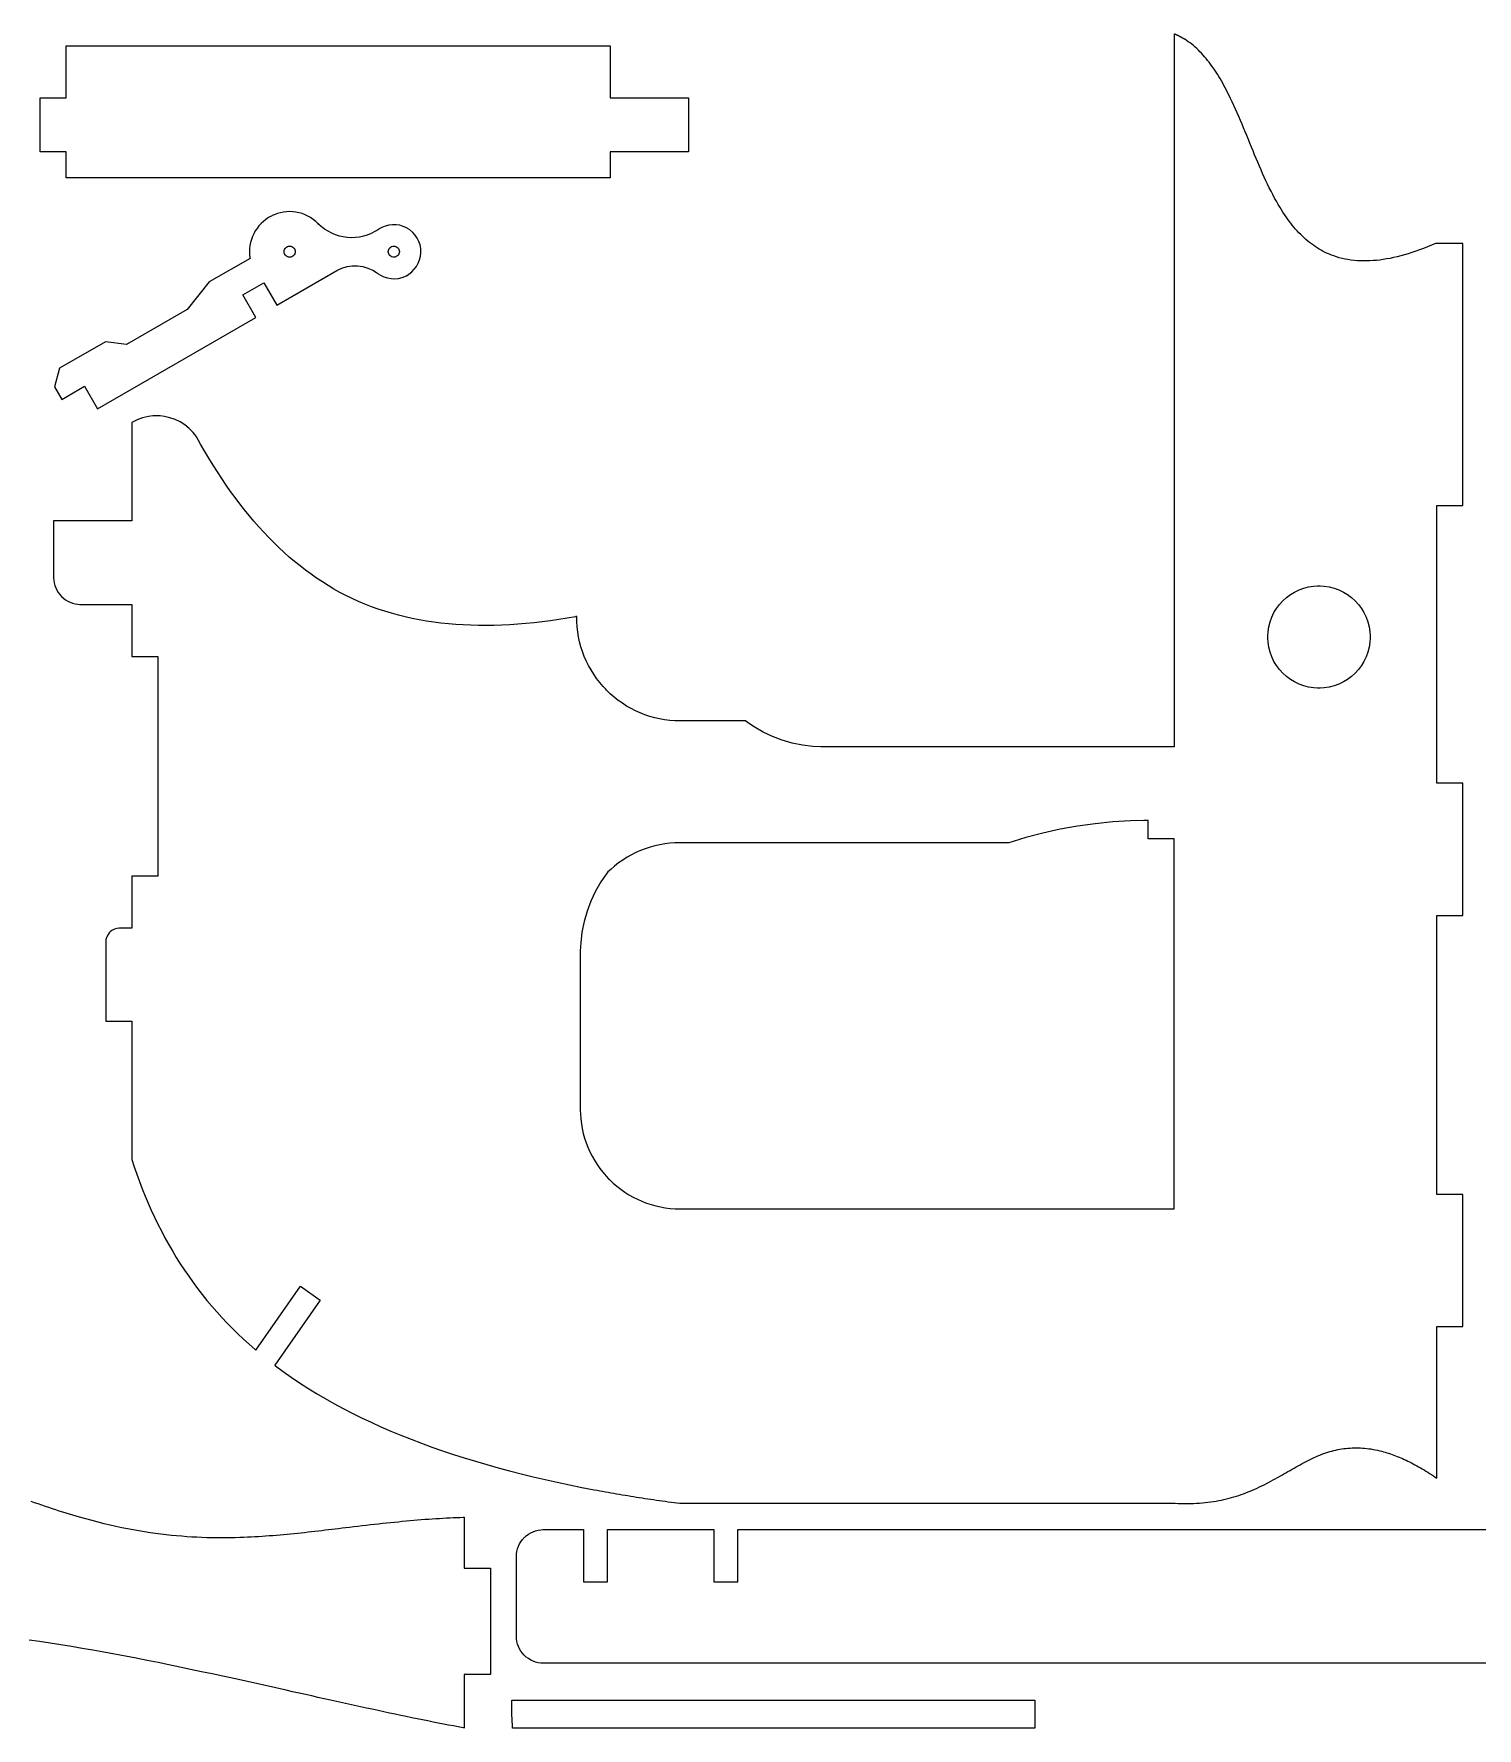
# Model space of a CAD drawing. Extents: x 0 to 677, y 0 to 298.
# Drawn here: x 97.2 to 208, y 0 to 130.1 of the extents above; entities that cross this region are included whole.
import ezdxf

# ---------------------------------------------------------------- set-up
doc = ezdxf.new("R2010")
doc.units = 0
doc.layers.get('0').update_dxf_attribs({"linetype": 'CONTINUOUS'})

msp = doc.modelspace()

# ---------------------------------------------------------------- linework, layer by layer
at = {"color": 0}
for points in [[(204.857, 19.2067), (204.857, 30.8286), (206.857, 30.8286), (206.857, 40.9786), (204.857, 40.9786), (204.857, 62.3839), (206.857, 62.3839), (206.857, 72.5339), (204.857, 72.5339), (204.857, 93.8625), (206.857, 93.8625), (206.857, 113.965), (204.767, 113.965), (204.765, 113.964), (204.765, 113.964), (204.764, 113.964), (204.761, 113.962), (204.761, 113.962), (204.761, 113.962), (204.758, 113.961), (204.758, 113.961), (204.757, 113.96), (204.756, 113.96), (204.754, 113.959), (204.754, 113.959), (204.753, 113.959), (204.753, 113.958), (204.446, 113.826), (204.142, 113.701), (203.842, 113.583), (203.544, 113.471), (203.25, 113.367), (202.958, 113.269), (202.671, 113.178), (202.386, 113.093), (202.106, 113.016), (201.826, 112.946), (201.551, 112.883), (201.281, 112.826), (201.011, 112.777), (200.747, 112.734), (200.485, 112.698), (200.226, 112.67), (199.971, 112.648), (199.718, 112.634), (199.469, 112.626), (199.224, 112.626), (198.982, 112.632), (198.743, 112.646), (198.507, 112.667), (198.275, 112.694), (198.046, 112.729), (197.819, 112.771), (197.597, 112.821), (197.379, 112.877), (197.163, 112.941), (196.951, 113.011), (196.786, 113.072), (196.622, 113.138), (196.461, 113.208), (196.301, 113.283), (196.144, 113.363), (195.99, 113.447), (195.837, 113.535), (195.686, 113.628), (195.538, 113.725), (195.39, 113.827), (195.244, 113.933), (195.101, 114.043), (194.961, 114.157), (194.821, 114.276), (194.683, 114.399), (194.547, 114.526), (194.414, 114.657), (194.282, 114.792), (194.151, 114.931), (194.024, 115.074), (193.897, 115.222), (193.772, 115.373), (193.649, 115.528), (193.526, 115.686), (193.407, 115.849), (193.289, 116.015), (193.172, 116.185), (193.057, 116.359), (192.943, 116.537), (192.832, 116.718), (192.689, 116.959), (192.547, 117.205), (192.41, 117.457), (192.274, 117.714), (192.139, 117.976), (192.007, 118.242), (191.878, 118.513), (191.749, 118.787), (191.621, 119.064), (191.496, 119.344), (191.371, 119.628), (191.247, 119.913), (191.125, 120.201), (191.003, 120.491), (190.882, 120.782), (190.761, 121.074), (190.64, 121.368), (190.519, 121.661), (190.4, 121.955), (190.279, 122.249), (190.158, 122.542), (190.038, 122.834), (189.915, 123.126), (189.793, 123.416), (189.669, 123.704), (189.546, 123.99), (189.419, 124.273), (189.293, 124.554), (189.164, 124.832), (189.035, 125.107), (188.903, 125.377), (188.81, 125.562), (188.717, 125.744), (188.622, 125.925), (188.526, 126.103), (188.429, 126.278), (188.331, 126.451), (188.232, 126.621), (188.131, 126.789), (188.029, 126.954), (187.925, 127.116), (187.821, 127.275), (187.714, 127.431), (187.607, 127.584), (187.497, 127.734), (187.386, 127.881), (187.275, 128.024), (187.161, 128.164), (187.044, 128.3), (186.928, 128.433), (186.808, 128.563), (186.688, 128.688), (186.565, 128.81), (186.44, 128.928), (186.314, 129.042), (186.186, 129.152), (186.056, 129.258), (185.924, 129.359), (185.79, 129.457), (185.654, 129.55), (185.515, 129.639), (185.493, 129.653), (185.469, 129.666), (185.447, 129.68), (185.425, 129.694), (185.401, 129.707), (185.379, 129.721), (185.356, 129.734), (185.332, 129.747), (185.31, 129.76), (185.286, 129.773), (185.263, 129.786), (185.24, 129.799), (185.217, 129.811), (185.193, 129.824), (185.169, 129.836), (185.146, 129.849), (185.124, 129.861), (185.1, 129.873), (185.076, 129.885), (185.053, 129.897), (185.028, 129.908), (185.004, 129.92), (184.981, 129.931), (184.957, 129.943), (184.933, 129.954), (184.91, 129.965), (184.885, 129.976), (184.861, 129.987), (184.837, 129.998), (184.813, 130.008), (184.789, 130.019), (184.778, 130.024), (184.775, 130.025), (184.772, 130.026), (184.754, 130.034), (184.751, 130.035), (184.749, 130.037), (184.746, 130.038), (184.729, 130.045), (184.726, 130.046), (184.718, 130.05), (184.715, 130.051), (184.707, 130.055), (184.707, 75.3224), (157.782, 75.3224), (157.581, 75.3224), (156.978, 75.355), (156.182, 75.4524), (155.399, 75.6129), (154.632, 75.8356), (153.886, 76.1192), (153.164, 76.4624), (152.469, 76.8637), (151.968, 77.2011), (151.807, 77.3224), (146.782, 77.3224), (146.683, 77.3224), (146.386, 77.3322), (145.993, 77.3617), (145.604, 77.4104), (145.218, 77.4782), (144.837, 77.5649), (144.461, 77.6699), (144.092, 77.7931), (143.729, 77.9343), (143.374, 78.0931), (143.026, 78.2692), (142.688, 78.4625), (142.358, 78.6725), (142.039, 78.899), (141.729, 79.1419), (141.432, 79.4008), (141.217, 79.605), (141.147, 79.6754), (141.078, 79.7458), (140.875, 79.9638), (140.619, 80.2642), (140.381, 80.5756), (140.158, 80.8975), (139.951, 81.2293), (139.763, 81.5703), (139.59, 81.9197), (139.435, 82.2769), (139.299, 82.6414), (139.179, 83.0124), (139.078, 83.3892), (138.996, 83.7711), (138.933, 84.1575), (138.888, 84.5478), (138.863, 84.9413), (138.857, 85.2383), (138.858, 85.3372), (138.855, 85.3367), (138.852, 85.3361), (138.849, 85.3356), (138.846, 85.3351), (138.843, 85.3346), (138.84, 85.334), (138.837, 85.3335), (138.831, 85.3324), (138.828, 85.3318), (138.825, 85.3314), (138.822, 85.3308), (138.819, 85.3303), (138.817, 85.3297), (138.811, 85.3286), (138.808, 85.3282), (138.805, 85.3276), (138.802, 85.3271), (138.796, 85.326), (138.793, 85.3254), (138.79, 85.3249), (138.787, 85.3244), (138.784, 85.3239), (138.781, 85.3233), (138.775, 85.3222), (138.772, 85.3217), (138.769, 85.3211), (138.121, 85.2086), (137.478, 85.106), (136.84, 85.0132), (136.207, 84.9306), (135.578, 84.8582), (134.955, 84.7961), (134.336, 84.7444), (133.723, 84.7033), (133.115, 84.6731), (132.511, 84.6535), (131.913, 84.6449), (131.321, 84.6472), (130.733, 84.6608), (130.151, 84.6857), (129.575, 84.7219), (129.004, 84.7697), (128.438, 84.8292), (127.878, 84.9003), (127.324, 84.9833), (126.776, 85.0785), (126.233, 85.1856), (125.696, 85.305), (125.165, 85.4368), (124.64, 85.581), (124.121, 85.7378), (123.608, 85.9074), (123.101, 86.0897), (122.601, 86.285), (122.106, 86.4933), (121.618, 86.715), (121.137, 86.9499), (120.677, 87.1899), (120.223, 87.4422), (119.775, 87.7069), (119.333, 87.984), (118.896, 88.2731), (118.465, 88.5743), (118.04, 88.8874), (117.621, 89.2122), (117.206, 89.5487), (116.797, 89.8968), (116.394, 90.2564), (115.996, 90.6274), (115.603, 91.0094), (115.216, 91.4028), (114.833, 91.8069), (114.456, 92.2222), (114.084, 92.6481), (113.717, 93.0847), (113.355, 93.5318), (112.997, 93.9894), (112.645, 94.4574), (112.297, 94.9356), (111.954, 95.4239), (111.616, 95.9221), (111.282, 96.4303), (110.953, 96.9482), (110.629, 97.4757), (110.309, 98.0128), (109.993, 98.5593), (109.682, 99.1153), (109.68, 99.1185), (109.619, 99.2078), (109.414, 99.4617), (109.113, 99.7686), (108.781, 100.037), (108.422, 100.265), (108.038, 100.451), (107.635, 100.592), (107.216, 100.687), (106.892, 100.727), (106.784, 100.733), (106.433, 100.733), (106.319, 100.727), (105.98, 100.683), (105.538, 100.58), (105.113, 100.423), (104.805, 100.273), (104.707, 100.215), (104.707, 92.6871), (98.7074, 92.6871), (98.7074, 88.3383), (98.7074, 88.2853), (98.7181, 88.1262), (98.7494, 87.9201), (98.8006, 87.7213), (98.8704, 87.5307), (98.9578, 87.3493), (99.0618, 87.1782), (99.1811, 87.0185), (99.3151, 86.8711), (99.4625, 86.7371), (99.6222, 86.6178), (99.7933, 86.5138), (99.9747, 86.4264), (100.165, 86.3567), (100.364, 86.3056), (100.57, 86.274), (100.729, 86.2633), (100.782, 86.2633), (104.707, 86.2633), (104.707, 82.2633), (106.707, 82.2633), (106.707, 65.4133), (104.707, 65.4133), (104.707, 61.4133), (103.782, 61.4133), (103.73, 61.4133), (103.572, 61.3925), (103.371, 61.3315), (103.186, 61.2326), (103.059, 61.1357), (103.022, 61.0985), (102.985, 61.0613), (102.888, 60.9347), (102.789, 60.7497), (102.728, 60.549), (102.707, 60.391), (102.707, 60.3383), (102.707, 54.2633), (104.707, 54.2633), (104.707, 43.6796), (104.708, 43.6785), (104.708, 43.6782), (104.708, 43.6778), (104.708, 43.6774), (104.708, 43.6762), (104.709, 43.676), (104.709, 43.6756), (104.709, 43.674), (104.709, 43.6738), (104.709, 43.6733), (104.71, 43.6722), (104.71, 43.6719), (104.71, 43.6715), (104.71, 43.6711), (104.71, 43.67), (104.711, 43.6696), (104.711, 43.6693), (104.711, 43.6689), (104.711, 43.6685), (104.9, 43.0919), (105.097, 42.5214), (105.302, 41.9565), (105.516, 41.3978), (105.738, 40.845), (105.968, 40.2982), (106.208, 39.7575), (106.455, 39.2229), (106.712, 38.6944), (106.977, 38.1722), (107.25, 37.6561), (107.533, 37.1464), (107.824, 36.6428), (108.124, 36.1456), (108.433, 35.6547), (108.751, 35.1703), (109.078, 34.6924), (109.414, 34.2207), (109.759, 33.7557), (110.113, 33.2972), (110.476, 32.8453), (110.849, 32.4), (111.231, 31.9612), (111.622, 31.5293), (112.023, 31.1042), (112.433, 30.6856), (112.852, 30.2739), (113.281, 29.869), (113.719, 29.471), (114.168, 29.08), (114.231, 29.0261), (117.648, 33.9264), (119.165, 32.8681), (115.677, 27.8653), (115.678, 27.8639), (115.68, 27.8624), (115.682, 27.861), (115.684, 27.8594), (115.686, 27.8581), (115.688, 27.8567), (115.692, 27.8536), (115.694, 27.8522), (115.696, 27.8508), (115.698, 27.8493), (115.7, 27.8479), (115.702, 27.8465), (115.703, 27.845), (115.705, 27.8435), (115.707, 27.8421), (115.709, 27.8407), (115.711, 27.8392), (115.713, 27.8378), (115.715, 27.8362), (115.717, 27.8349), (115.719, 27.8333), (115.721, 27.8319), (115.723, 27.8306), (115.727, 27.8276), (115.728, 27.8261), (115.73, 27.8247), (115.732, 27.8232), (115.734, 27.8218), (115.736, 27.8204), (116.337, 27.3776), (116.951, 26.9449), (117.58, 26.5219), (118.221, 26.1087), (118.877, 25.7053), (119.545, 25.3114), (120.227, 24.9271), (120.922, 24.5521), (121.629, 24.1864), (122.35, 23.8299), (123.083, 23.4825), (123.829, 23.1442), (124.587, 22.8147), (125.357, 22.4942), (126.139, 22.1824), (126.934, 21.8792), (127.74, 21.5846), (128.558, 21.2983), (129.388, 21.0206), (130.229, 20.751), (131.082, 20.4896), (131.946, 20.2364), (132.821, 19.9911), (133.707, 19.7538), (134.604, 19.524), (135.511, 19.3022), (136.43, 19.0879), (137.358, 18.8812), (138.297, 18.6819), (139.246, 18.4899), (140.206, 18.3053), (140.418, 18.2657), (140.629, 18.2265), (140.843, 18.1878), (141.056, 18.1493), (141.269, 18.1113), (141.483, 18.0735), (141.699, 18.0361), (141.914, 17.999), (142.129, 17.9624), (142.346, 17.926), (142.563, 17.89), (142.779, 17.8544), (142.997, 17.8192), (143.215, 17.7842), (143.435, 17.7496), (143.653, 17.7153), (143.874, 17.6815), (144.093, 17.6479), (144.314, 17.6147), (144.535, 17.5819), (144.757, 17.5494), (144.979, 17.5174), (145.201, 17.4856), (145.424, 17.4542), (145.647, 17.4231), (145.872, 17.3924), (146.096, 17.3619), (146.321, 17.3318), (146.547, 17.3022), (146.772, 17.2728), (146.774, 17.2728), (146.774, 17.2728), (146.774, 17.2728), (146.774, 17.2728), (146.774, 17.2728), (146.774, 17.2726), (146.775, 17.2726), (146.775, 17.2726), (146.775, 17.2726), (146.775, 17.2726), (146.775, 17.2726), (146.775, 17.2725), (146.775, 17.2725), (146.776, 17.2725), (146.776, 17.2725), (146.776, 17.2724), (146.776, 17.2724), (146.776, 17.2724), (146.776, 17.2724), (146.776, 17.2724), (146.778, 17.2724), (146.778, 17.2722), (184.781, 17.2722), (185.025, 17.2592), (185.265, 17.2504), (185.504, 17.2456), (185.739, 17.2447), (185.971, 17.2478), (186.2, 17.2546), (186.426, 17.2651), (186.649, 17.2793), (186.869, 17.2971), (187.086, 17.3183), (187.3, 17.3431), (187.513, 17.371), (187.721, 17.4022), (187.926, 17.4367), (188.131, 17.474), (188.331, 17.5146), (188.529, 17.5579), (188.725, 17.6042), (188.918, 17.6532), (189.108, 17.7049), (189.297, 17.759), (189.482, 17.8158), (189.665, 17.875), (189.847, 17.9367), (190.025, 18.0006), (190.201, 18.0665), (190.376, 18.1347), (190.549, 18.205), (190.718, 18.2771), (190.886, 18.3511), (191.069, 18.4349), (191.25, 18.5203), (191.429, 18.6069), (191.606, 18.695), (191.781, 18.7842), (191.953, 18.8743), (192.124, 18.9653), (192.293, 19.0568), (192.461, 19.1487), (192.628, 19.2411), (192.792, 19.3336), (192.956, 19.4261), (193.117, 19.5185), (193.278, 19.6106), (193.438, 19.7021), (193.596, 19.7929), (193.753, 19.8831), (193.908, 19.9722), (194.064, 20.0603), (194.219, 20.1471), (194.374, 20.2324), (194.526, 20.3161), (194.679, 20.3981), (194.832, 20.4782), (194.985, 20.5561), (195.136, 20.6318), (195.288, 20.7051), (195.439, 20.776), (195.59, 20.844), (195.743, 20.9092), (195.894, 20.9714), (196.046, 21.0301), (196.197, 21.0857), (196.349, 21.1382), (196.5, 21.1874), (196.653, 21.2335), (196.806, 21.2763), (196.958, 21.3157), (197.112, 21.3519), (197.267, 21.3849), (197.421, 21.4144), (197.575, 21.4406), (197.731, 21.4633), (197.888, 21.4826), (198.043, 21.4985), (198.2, 21.5108), (198.358, 21.5196), (198.517, 21.525), (198.675, 21.5267), (198.836, 21.5247), (198.996, 21.5192), (199.157, 21.51), (199.319, 21.4972), (199.482, 21.4806), (199.646, 21.4603), (199.811, 21.4361), (199.976, 21.4082), (200.143, 21.3765), (200.31, 21.341), (200.478, 21.3015), (200.647, 21.2581), (200.776, 21.2228), (200.906, 21.1851), (201.036, 21.1456), (201.167, 21.1037), (201.297, 21.0599), (201.429, 21.0139), (201.561, 20.9657), (201.693, 20.9156), (201.826, 20.8632), (201.961, 20.8087), (202.094, 20.7522), (202.229, 20.6936), (202.364, 20.6329), (202.5, 20.5701), (202.636, 20.5053), (202.774, 20.4383), (202.91, 20.3693), (203.049, 20.2982), (203.186, 20.225), (203.325, 20.1499), (203.464, 20.0725), (203.604, 19.9932), (203.744, 19.9118), (203.885, 19.8283), (204.026, 19.7429), (204.168, 19.6553), (204.311, 19.5658), (204.454, 19.4742), (204.597, 19.3806), (204.74, 19.285), (204.857, 19.2067)], [(141.422, 120.995), (141.422, 118.995), (99.6713, 118.995), (99.6713, 120.995), (97.6713, 120.995), (97.6713, 125.145), (99.6713, 125.145), (99.6713, 129.143), (141.422, 129.143), (141.422, 125.145), (147.422, 125.145), (147.422, 120.995), (141.422, 120.995)], [(102.072, 101.271), (114.24, 108.296), (113.24, 110.028), (114.842, 110.953), (115.842, 109.221), (120.456, 111.884), (120.547, 111.937), (120.834, 112.067), (121.228, 112.19), (121.632, 112.252), (122.038, 112.255), (122.441, 112.199), (122.834, 112.085), (123.209, 111.914), (123.477, 111.749), (123.561, 111.685), (123.618, 111.642), (123.802, 111.527), (124.06, 111.405), (124.33, 111.319), (124.607, 111.271), (124.888, 111.262), (125.17, 111.291), (125.447, 111.358), (125.651, 111.434), (125.716, 111.464), (125.781, 111.495), (125.968, 111.608), (126.194, 111.781), (126.392, 111.983), (126.561, 112.208), (126.697, 112.455), (126.8, 112.717), (126.866, 112.995), (126.892, 113.212), (126.893, 113.284), (126.895, 113.356), (126.88, 113.573), (126.828, 113.853), (126.74, 114.121), (126.616, 114.374), (126.458, 114.608), (126.27, 114.819), (126.053, 115.003), (125.872, 115.126), (125.809, 115.159), (125.745, 115.194), (125.546, 115.28), (125.272, 115.36), (124.993, 115.403), (124.711, 115.408), (124.431, 115.374), (124.158, 115.302), (123.895, 115.194), (123.705, 115.087), (123.645, 115.046), (123.578, 115.001), (123.368, 114.874), (123.08, 114.728), (122.785, 114.612), (122.483, 114.52), (122.176, 114.458), (121.867, 114.42), (121.556, 114.41), (121.247, 114.427), (120.939, 114.47), (120.637, 114.539), (120.34, 114.634), (120.051, 114.755), (119.772, 114.902), (119.504, 115.073), (119.249, 115.27), (119.068, 115.434), (119.01, 115.492), (118.967, 115.537), (118.828, 115.663), (118.635, 115.817), (118.432, 115.953), (118.22, 116.073), (118.002, 116.174), (117.776, 116.258), (117.546, 116.324), (117.311, 116.371), (117.073, 116.401), (116.834, 116.41), (116.593, 116.402), (116.353, 116.376), (116.115, 116.33), (115.88, 116.263), (115.648, 116.178), (115.477, 116.103), (115.421, 116.074), (115.365, 116.046), (115.203, 115.952), (114.998, 115.815), (114.807, 115.662), (114.63, 115.495), (114.467, 115.317), (114.32, 115.127), (114.188, 114.927), (114.072, 114.717), (113.973, 114.501), (113.891, 114.274), (113.826, 114.044), (113.78, 113.806), (113.752, 113.565), (113.744, 113.32), (113.755, 113.074), (113.776, 112.888), (113.787, 112.826), (110.65, 111.015), (108.964, 108.887), (104.315, 106.203), (102.683, 106.414), (99.1696, 104.387), (98.7875, 102.96), (99.3404, 102.003), (101.072, 103.003), (102.072, 101.271)], [(116.819, 112.91), (116.797, 112.91), (116.733, 112.919), (116.653, 112.944), (116.581, 112.983), (116.518, 113.035), (116.467, 113.098), (116.427, 113.17), (116.403, 113.251), (116.394, 113.315), (116.394, 113.358), (116.403, 113.421), (116.427, 113.501), (116.467, 113.573), (116.518, 113.637), (116.581, 113.688), (116.653, 113.727), (116.733, 113.752), (116.797, 113.76), (116.84, 113.76), (116.905, 113.752), (116.984, 113.727), (117.056, 113.688), (117.12, 113.637), (117.171, 113.573), (117.211, 113.501), (117.235, 113.421), (117.244, 113.358), (117.244, 113.315), (117.235, 113.251), (117.211, 113.17), (117.171, 113.098), (117.12, 113.035), (117.056, 112.983), (116.984, 112.944), (116.905, 112.919), (116.84, 112.91), (116.819, 112.91)], [(124.819, 112.91), (124.797, 112.91), (124.733, 112.919), (124.653, 112.944), (124.581, 112.983), (124.518, 113.035), (124.467, 113.098), (124.427, 113.17), (124.403, 113.251), (124.394, 113.315), (124.394, 113.358), (124.403, 113.421), (124.427, 113.501), (124.467, 113.573), (124.518, 113.637), (124.581, 113.688), (124.653, 113.727), (124.733, 113.752), (124.797, 113.76), (124.84, 113.76), (124.905, 113.752), (124.985, 113.727), (125.057, 113.688), (125.12, 113.637), (125.171, 113.573), (125.211, 113.501), (125.235, 113.421), (125.244, 113.358), (125.244, 113.315), (125.235, 113.251), (125.211, 113.17), (125.171, 113.098), (125.12, 113.035), (125.057, 112.983), (124.985, 112.944), (124.905, 112.919), (124.84, 112.91), (124.819, 112.91)], [(199.743, 83.7618), (199.743, 83.6615), (199.722, 83.3606), (199.663, 82.9707), (199.567, 82.5946), (199.433, 82.234), (199.268, 81.8908), (199.072, 81.5672), (198.846, 81.2651), (198.593, 80.9864), (198.314, 80.7331), (198.013, 80.5071), (197.689, 80.3106), (197.346, 80.1453), (196.985, 80.0132), (196.608, 79.9165), (196.219, 79.8571), (195.918, 79.8368), (195.818, 79.8368), (195.717, 79.8368), (195.417, 79.8571), (195.026, 79.9165), (194.65, 80.0132), (194.29, 80.1453), (193.947, 80.3106), (193.624, 80.5071), (193.321, 80.7331), (193.042, 80.9864), (192.789, 81.2651), (192.563, 81.5672), (192.367, 81.8908), (192.201, 82.234), (192.069, 82.5946), (191.972, 82.9707), (191.913, 83.3606), (191.893, 83.6615), (191.893, 83.7618), (191.893, 83.8621), (191.913, 84.1631), (191.972, 84.5528), (192.069, 84.929), (192.201, 85.2896), (192.367, 85.6326), (192.563, 85.9564), (192.789, 86.2585), (193.042, 86.5372), (193.321, 86.7906), (193.624, 87.0165), (193.947, 87.2131), (194.29, 87.3783), (194.65, 87.5104), (195.026, 87.6071), (195.417, 87.6665), (195.717, 87.6868), (195.818, 87.6868), (195.918, 87.6868), (196.219, 87.6665), (196.608, 87.6071), (196.985, 87.5104), (197.346, 87.3783), (197.689, 87.2131), (198.013, 87.0165), (198.314, 86.7906), (198.593, 86.5372), (198.846, 86.2585), (199.072, 85.9564), (199.268, 85.6326), (199.433, 85.2896), (199.567, 84.929), (199.663, 84.5528), (199.722, 84.1631), (199.743, 83.8621), (199.743, 83.7618)], [(146.782, 67.9724), (146.685, 67.9724), (146.39, 67.9626), (146, 67.9336), (145.612, 67.8857), (145.231, 67.8189), (144.853, 67.7338), (144.479, 67.6304), (144.112, 67.509), (143.753, 67.3701), (143.399, 67.2138), (143.054, 67.0403), (142.717, 66.85), (142.389, 66.6431), (142.071, 66.4199), (141.764, 66.1806), (141.467, 65.9256), (141.251, 65.7243), (141.182, 65.655), (141.058, 65.4879), (140.711, 64.9665), (140.297, 64.2458), (139.944, 63.4967), (139.653, 62.7231), (139.425, 61.9286), (139.26, 61.1172), (139.16, 60.2926), (139.125, 59.6672), (139.125, 59.4586), (139.125, 47.5253), (139.125, 47.4304), (139.135, 47.1456), (139.163, 46.7686), (139.21, 46.3946), (139.274, 46.0246), (139.357, 45.659), (139.457, 45.2985), (139.574, 44.9436), (139.708, 44.5951), (139.86, 44.2538), (140.028, 43.9199), (140.212, 43.5942), (140.413, 43.2772), (140.628, 42.97), (140.86, 42.6728), (141.107, 42.3863), (141.301, 42.1783), (141.368, 42.1111), (141.435, 42.044), (141.643, 41.8493), (141.929, 41.6025), (142.228, 41.371), (142.535, 41.155), (142.851, 40.9547), (143.176, 40.7706), (143.511, 40.6026), (143.853, 40.4514), (144.201, 40.3169), (144.556, 40.1994), (144.917, 40.0994), (145.282, 40.0169), (145.651, 39.9524), (146.025, 39.906), (146.403, 39.8779), (146.688, 39.8685), (146.782, 39.8685), (184.707, 39.8685), (184.707, 68.2737), (182.707, 68.2737), (182.707, 69.6806), (182.368, 69.6793), (181.349, 69.6494), (179.992, 69.5657), (178.642, 69.4296), (177.299, 69.2414), (175.962, 69.0012), (174.638, 68.7096), (173.324, 68.3665), (172.344, 68.0771), (172.022, 67.9724), (146.782, 67.9724)], [(174.014, 2.16108), (174.014, 0.01101), (133.936, 0.01101), (133.923, 0.18989), (133.881, 1.08539), (133.864, 1.98172), (133.864, 2.16108), (174.014, 2.16108)]]:
    msp.add_lwpolyline(points, close=True, dxfattribs=at)
for points in [[(96.9494, 17.4397), (97.2265, 17.3397), (97.5025, 17.2428), (97.7765, 17.1447), (98.0496, 17.0518), (98.3206, 16.9608), (98.5885, 16.8718), (98.8544, 16.7857), (99.1185, 16.6979), (99.3815, 16.6147), (99.6415, 16.5357), (99.8996, 16.4547), (100.158, 16.3768), (100.413, 16.3018), (100.667, 16.2287), (101.153, 16.0928), (101.633, 15.9628), (102.108, 15.8428), (102.573, 15.7257), (103.037, 15.6178), (103.492, 15.5176), (103.942, 15.4197), (104.387, 15.3307), (104.823, 15.2488), (105.258, 15.1718), (105.685, 15.1007), (106.108, 15.0368), (106.524, 14.9768), (106.939, 14.9226), (107.347, 14.8738), (107.751, 14.8297), (108.149, 14.7907), (108.543, 14.7579), (108.935, 14.7268), (109.323, 14.7018), (109.705, 14.6808), (110.085, 14.6647), (110.462, 14.6518), (110.834, 14.6437), (111.205, 14.6379), (111.572, 14.6368), (111.935, 14.6379), (112.297, 14.6426), (112.655, 14.6508), (113.012, 14.6607), (113.297, 14.6718), (113.581, 14.6837), (113.865, 14.6968), (114.147, 14.7118), (114.429, 14.7287), (114.706, 14.7468), (114.983, 14.7647), (115.26, 14.7857), (115.537, 14.8058), (115.812, 14.8288), (116.085, 14.8518), (116.358, 14.8757), (116.63, 14.9018), (116.899, 14.9268), (117.168, 14.9547), (117.44, 14.9807), (117.705, 15.0107), (117.972, 15.0379), (118.237, 15.0679), (118.765, 15.1268), (119.027, 15.1579), (119.29, 15.1878), (119.549, 15.2188), (119.81, 15.2507), (120.072, 15.2807), (120.329, 15.3118), (120.585, 15.3438), (120.843, 15.3738), (121.101, 15.4047), (121.422, 15.4437), (121.747, 15.4807), (122.065, 15.5187), (122.384, 15.5558), (122.699, 15.5928), (123.016, 15.6288), (123.33, 15.6629), (123.642, 15.6979), (123.954, 15.7307), (124.259, 15.7629), (124.565, 15.7947), (124.869, 15.8257), (125.172, 15.8557), (125.468, 15.8857), (125.766, 15.9129), (126.06, 15.9397), (126.352, 15.9678), (126.641, 15.9928), (126.929, 16.0147), (127.212, 16.0368), (127.494, 16.0578), (127.772, 16.0768), (128.048, 16.0947), (128.322, 16.1118), (128.591, 16.1288), (128.858, 16.1426), (129.123, 16.1547), (129.383, 16.1657), (129.641, 16.1757), (129.897, 16.1837), (130.147, 16.1907), (130.191, 16.1907), (130.208, 16.1929), (130.226, 16.1929), (130.226, 12.2797), (132.226, 12.2797), (132.226, 4.12972), (130.226, 4.12972), (130.226, 0.01763), (130.222, 0.01861), (130.218, 0.01861), (130.215, 0.01975), (130.212, 0.01975), (130.208, 0.0217), (130.204, 0.0217), (130.199, 0.02262), (130.197, 0.02262), (130.191, 0.02365), (130.19, 0.02365), (130.183, 0.02572), (130.182, 0.02572), (130.179, 0.02675), (130.173, 0.02675), (130.172, 0.02875), (130.167, 0.02875), (130.165, 0.02973), (130.157, 0.02973), (130.155, 0.03071), (130.152, 0.03071), (130.149, 0.03261), (130.147, 0.03261), (130.141, 0.03375), (130.137, 0.03375), (129.765, 0.10373), (129.39, 0.17573), (129.005, 0.24761), (128.619, 0.32471), (128.226, 0.40072), (127.829, 0.47971), (127.429, 0.56071), (127.022, 0.64263), (126.61, 0.72672), (126.197, 0.81261), (125.774, 0.89865), (125.352, 0.98763), (124.922, 1.07872), (124.491, 1.16971), (124.055, 1.2647), (123.615, 1.35872), (123.169, 1.45475), (122.722, 1.55171), (122.267, 1.65072), (121.812, 1.75071), (121.351, 1.85075), (120.89, 1.95372), (120.422, 2.05572), (119.949, 2.16075), (119.476, 2.26476), (118.998, 2.37175), (118.517, 2.47874), (118.032, 2.58675), (117.547, 2.69472), (117.055, 2.80474), (116.562, 2.91471), (115.767, 3.09261), (114.966, 3.26975), (114.157, 3.44971), (113.347, 3.62875), (112.528, 3.80761), (111.706, 3.98671), (110.883, 4.16575), (110.055, 4.34261), (109.226, 4.51861), (108.391, 4.69282), (107.556, 4.86475), (106.723, 5.03575), (105.887, 5.20171), (105.053, 5.36762), (104.217, 5.52675), (103.383, 5.68375), (102.553, 5.83762), (101.723, 5.98676), (100.897, 6.12972), (100.074, 6.26975), (99.2544, 6.40375), (98.4385, 6.53076), (97.6294, 6.65375), (96.8244, 6.76872)], [(224.703, 4.99371), (136.301, 4.99371), (136.249, 4.99371), (136.095, 5.0039), (135.894, 5.03396), (135.697, 5.08344), (135.506, 5.15169), (135.323, 5.23817), (135.149, 5.34233), (134.986, 5.46365), (134.87, 5.56521), (134.833, 5.60146), (134.797, 5.63775), (134.695, 5.75369), (134.574, 5.91754), (134.47, 6.09164), (134.383, 6.27468), (134.315, 6.46528), (134.266, 6.662), (134.236, 6.86367), (134.226, 7.01747), (134.226, 7.06868), (134.226, 13.1706), (134.226, 13.2218), (134.236, 13.3757), (134.266, 13.5773), (134.315, 13.774), (134.383, 13.9646), (134.47, 14.1476), (134.574, 14.3218), (134.695, 14.4856), (134.797, 14.6015), (134.833, 14.6378), (134.87, 14.6742), (134.986, 14.7757), (135.149, 14.8969), (135.323, 15.0011), (135.506, 15.0876), (135.697, 15.1558), (135.894, 15.2054), (136.095, 15.2354), (136.249, 15.2456), (136.301, 15.2456), (139.375, 15.2456), (139.375, 11.2456), (141.225, 11.2456), (141.225, 15.2456), (149.375, 15.2456), (149.375, 11.2456), (151.225, 11.2456), (151.225, 15.2456), (219.778, 15.2456)]]:
    msp.add_lwpolyline(points, dxfattribs=at)

doc.saveas('drawing.dxf')
